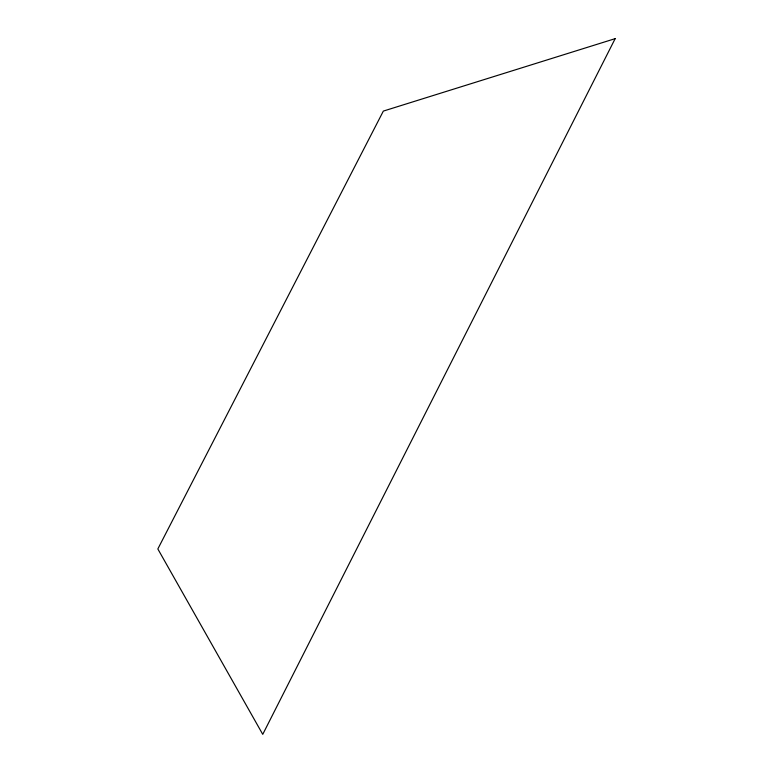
<?xml version="1.0" encoding="UTF-8"?>
<svg xmlns="http://www.w3.org/2000/svg" width="773" height="773" viewBox="0 0 773 773"><rect width="100%" height="100%" fill="white"/><g stroke="black" fill="none" stroke-linecap="round" stroke-linejoin="round"><path stroke-width="1.16" d="M615.163 38.65L262.752 734.35L157.837 548.956L383.34 111.09L615.163 38.65"/></g></svg>
